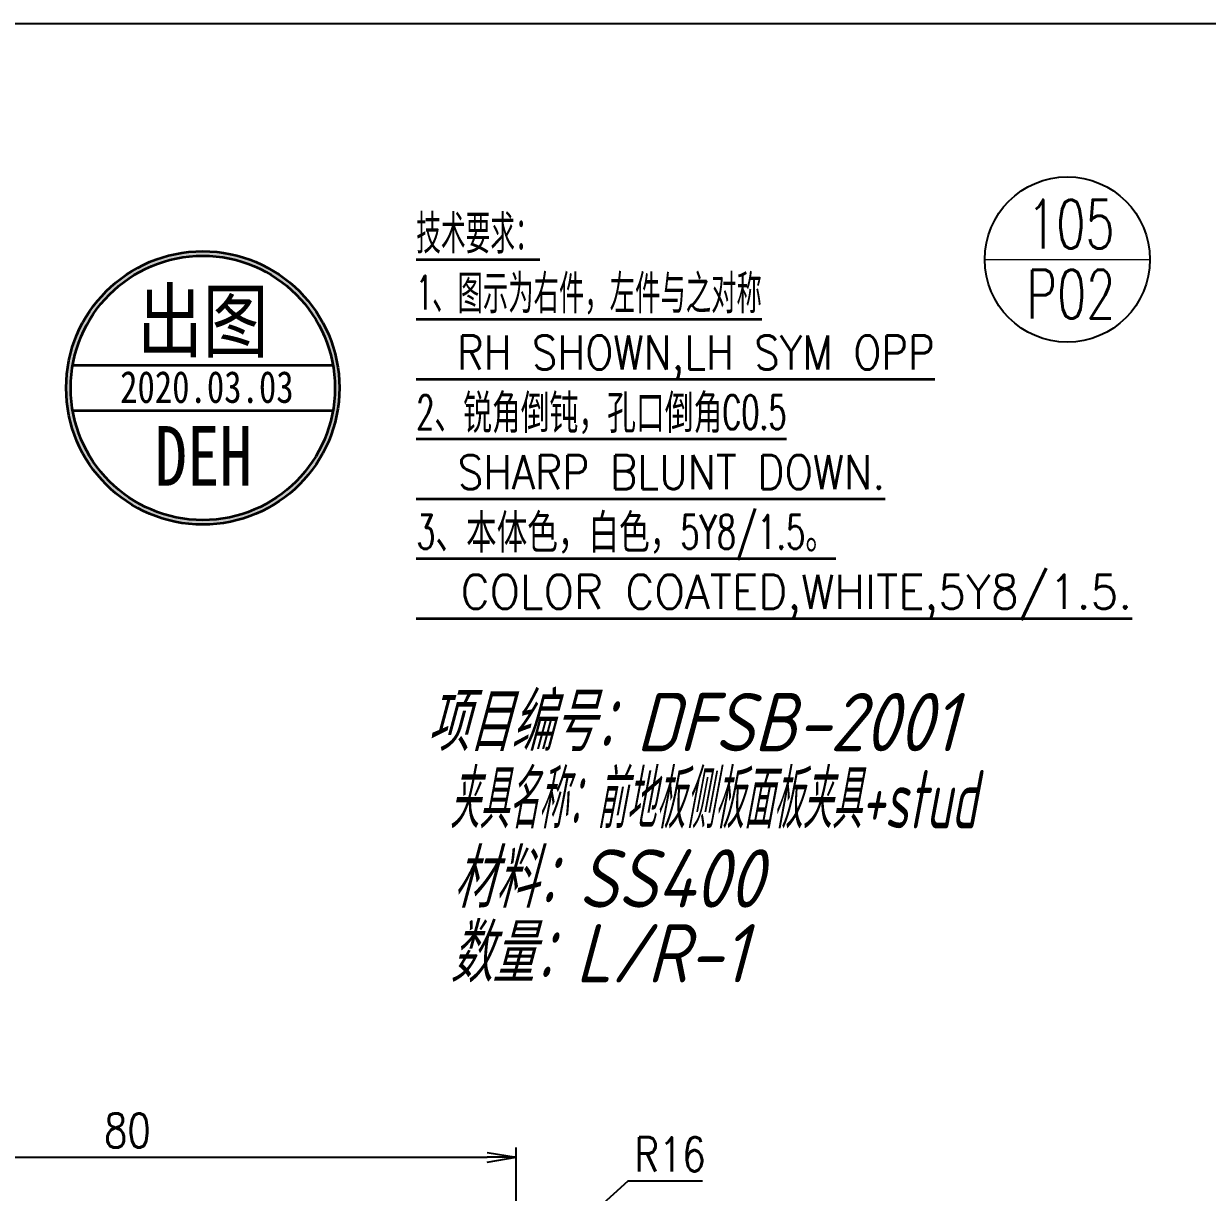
# Model space of a CAD drawing. Header units: millimetres. Extents: x 1333 to 104182, y -62616 to -5704.
# Drawn here: x 48598.8 to 48720.6, y -62452.5 to -62332.3 of the extents above; entities that cross this region are included whole.
import ezdxf
from ezdxf.enums import TextEntityAlignment as Align

# ---------------------------------------------------------------- set-up
doc = ezdxf.new("R2010")
doc.units = ezdxf.units.MM
doc.header["$LTSCALE"] = 0.5
doc.layers.add('08', color=1, linetype='Continuous')
doc.layers.add('11', color=3, linetype='Continuous')
for name, color, linetype, lineweight in [('TEXT', 1, 'Continuous', 35), ('材质&数量层', 1, 'Continuous', 9), ('标注线', 3, 'Continuous', 18)]:
    doc.layers.add(name, color=color, linetype=linetype, lineweight=lineweight)
doc.styles.add('GB', font='gbeitc.shx', dxfattribs={"bigfont": 'gbcbig.shx'})
doc.styles.add('KAI', font='simplex.shx', dxfattribs={"width": 0.8, "bigfont": 'extfont.shx'})
doc.styles.get("Standard").update_dxf_attribs({"font": 'simplex.shx'})
doc.styles.add('国标', font='simfang.ttf', dxfattribs={"width": 0.8})
doc.dimstyles.new('KAI', dxfattribs={"dimtxt": 3.5, "dimasz": 3, "dimexe": 1, "dimexo": 0, "dimgap": 1, "dimtad": 1, "dimtoh": 1, "dimdsep": 46, "dimtxsty": 'KAI', "dimblk1": 'OPEN', "dimblk2": 'OPEN', "dimsah": 1, "dimcen": 0, "dimclrd": 7, "dimclre": 7, "dimclrt": 140, "dimazin": 2, "dimtfac": 0.7, "dimtix": 1, "dimtmove": 0, "dimatfit": 3, "dimldrblk": 'OPEN', "dimfxl": 0, "dimtvp": 1, "dimtolj": 2, "dimarcsym": 0})

# ---------------------------------------------------------------- blocks, each defined once
blk = doc.blocks.new('_Open')
at = {"color": 0, "linetype": 'ByBlock', "lineweight": -2}
for p, q in [((-1, 0.167), (0, 0)), ((-1, -0.167), (0, 0)), ((0, 0), (-1, 0))]:
    blk.add_line(p, q, dxfattribs=at)
blk = doc.blocks.new('*D133')
at = {"layer": '08', "color": 7, "lineweight": -2, "transparency": 16777216}
for p, q in [((48569.47, -62460.12), (48569.47, -62447.88)), ((48649.47, -62478.05), (48649.47, -62447.88)), ((48572.47, -62448.88), (48646.47, -62448.88))]:
    blk.add_line(p, q, dxfattribs=at)
at = {"layer": 'Defpoints', "color": 0, "transparency": 16777216}
for p in [(48649.47, -62448.88), (48569.47, -62460.12), (48649.47, -62478.05)]:
    blk.add_point(p, dxfattribs=at)
at = {"layer": '08', "color": 7, "lineweight": -2, "transparency": 16777216, "xscale": 3, "yscale": 3, "zscale": 3, "rotation": 180}
blk.add_blockref('_Open', (48569.47, -62448.88), dxfattribs=at)
at = {"layer": '08', "color": 7, "lineweight": -2, "transparency": 16777216, "xscale": 3, "yscale": 3, "zscale": 3}
blk.add_blockref('_Open', (48649.47, -62448.88), dxfattribs=at)
at = {"layer": '08', "color": 140, "transparency": 16777216, "insert": (48609.47, -62446.13), "char_height": 3.5, "attachment_point": 5, "style": 'KAI'}
blk.add_mtext('\\A2;80', dxfattribs=at)
blk = doc.blocks.new('*D137')
at = {"layer": '08', "color": 7, "lineweight": -2, "transparency": 16777216}
for p, q in [((48660.97, -62451.33), (48647.58, -62463.39)), ((48668.63, -62451.33), (48660.97, -62451.33)), ((48633.47, -62476.12), (48645.36, -62465.4))]:
    blk.add_line(p, q, dxfattribs=at)
at = {"layer": 'Defpoints', "color": 0, "transparency": 16777216}
for p in [(48645.36, -62465.4), (48633.47, -62476.12)]:
    blk.add_point(p, dxfattribs=at)
at = {"layer": '08', "color": 7, "lineweight": -2, "transparency": 16777216, "xscale": 3, "yscale": 3, "zscale": 3, "rotation": 222.0354685166605}
blk.add_blockref('_Open', (48645.36, -62465.4), dxfattribs=at)
at = {"layer": '08', "color": 140, "transparency": 16777216, "insert": (48665.3, -62448.58), "char_height": 3.5, "attachment_point": 5, "style": 'KAI'}
blk.add_mtext('\\A2;R16', dxfattribs=at)
blk = doc.blocks.new('vfagdb')
h = blk.add_hatch(color=1)
h.paths.add_polyline_path([(111211.22, -38347.15, 1), (111183.1, -38347.15, 1)])
h.paths.add_polyline_path([(111210.75, -38347.15, 1), (111183.57, -38347.15, 1)], flags=16)
h.paths.add_polyline_path([(111190.3, -38358.72), (111204.11, -38358.72), (111204.11, -38349.7), (111190.3, -38349.7)], flags=8)
at = {"lineweight": 35}
for p, q in [((111183.77, -38344.8), (111210.55, -38344.8)), ((111183.77, -38349.49), (111210.55, -38349.49))]:
    blk.add_line(p, q, dxfattribs=at)
at = {"color": 1, "lineweight": 35}
for radius in [14.06, 13.59]:
    blk.add_circle((111197.16, -38347.15), radius, dxfattribs=at)
at = {"color": 4, "style": '国标', "width": 0.8}
blk.add_text('DEH', height=6.152, dxfattribs=at).set_placement((111197.21, -38357.22), align=Align.CENTER)
at = {"color": 3, "style": '国标', "width": 0.8}
blk.add_attdef('出图', text='', height=6.19, dxfattribs=at).set_placement((111197.16, -38340.26), align=Align.MIDDLE_CENTER)
at = {"color": 2, "style": '国标', "width": 0.8}
blk.add_attdef('2019.12.25', text='', height=3.28, dxfattribs=at).set_placement((111197.58, -38347.05), align=Align.MIDDLE_CENTER)
blk = doc.blocks.new('4545')
at = {"layer": '标注线'}
blk.add_blockref('vfagdb', (192.73, 219.99), dxfattribs=at).add_auto_attribs({'2019.12.25': '2020.03.03', '出图': '出图'})

msp = doc.modelspace()

# ---------------------------------------------------------------- linework, layer by layer
at = {"color": 7, "lineweight": 35, "ltscale": 0.31754}
msp.add_line((48639.187, -62356.536), (48651.888, -62356.536), dxfattribs=at)
at = {"color": 7, "lineweight": 35}
for p, q in [((48639.187, -62362.69), (48674.751, -62362.69)), ((48639.187, -62368.843), (48692.534, -62368.843)), ((48639.187, -62374.996), (48677.292, -62374.996)), ((48639.187, -62381.149), (48687.453, -62381.149)), ((48639.187, -62387.303), (48682.372, -62387.303)), ((48639.187, -62393.456), (48712.856, -62393.456))]:
    msp.add_line(p, q, dxfattribs=at)
at = {"layer": '08', "color": 3}
msp.add_line((48723.32, -62332.279), (48440.037, -62332.279), dxfattribs=at)
msp.add_circle((48706.187, -62356.536), 8.5, dxfattribs=at)
at = {"layer": '11', "lineweight": 9}
msp.add_line((48697.687, -62356.536), (48714.687, -62356.536), dxfattribs=at)

# ---------------------------------------------------------------- block references
at = {"layer": '标注线'}
msp.add_blockref('4545', (-62772.669, -24242.585), dxfattribs=at)

# ---------------------------------------------------------------- texts
at = {"color": 7, "lineweight": 13}
for s, width, p, p2 in [('技术要求：', 0.918189, (48639.187, -62355.536), (48651.888, -62355.536)), ('1、图示为右件，左件与之对称', 0.878136, (48639.187, -62361.69), (48674.751, -62361.69)), ('  RH SHOWN,LH SYM OPP', 0.765743, (48639.187, -62367.843), (48692.534, -62367.843)), ('2、锐角倒钝，孔口倒角C0.5', 0.862751, (48639.187, -62373.996), (48677.292, -62373.996)), ('  SHARP BLUNT DOWN.', 0.776399, (48639.187, -62380.149), (48687.453, -62380.149)), ('3、本体色，白色，5Y8/1.5。', 0.855158, (48639.187, -62386.303), (48682.372, -62386.303)), ('  COLOR COATED,WHITE,5Y8/1.5.', 0.843542, (48639.187, -62392.456), (48712.856, -62392.456))]:
    msp.add_text(s, height=3.5, dxfattribs=dict(at, width=width)).set_placement(p, p2, align=Align.FIT)
at = {"layer": 'TEXT', "linetype": 'Continuous', "lineweight": 9, "width": 0.7}
for s, p in [('105', (48706.549, -62355.389)), ('P02', (48706.549, -62362.596))]:
    msp.add_text(s, height=5, dxfattribs=at).set_placement(p, align=Align.CENTER)
at = {"layer": '材质&数量层', "style": 'GB'}
for s, p in [('项目编号：DFSB-2001', (48667.51, -62403.786)), ('材料：SS400', (48658.85, -62419.889)), ('数量：L/R-1', (48657.903, -62427.592))]:
    msp.add_text(s, height=6, dxfattribs=at).set_placement(p, align=Align.MIDDLE)
at = {"layer": '材质&数量层', "style": 'GB', "width": 0.7}
msp.add_text('夹具名称：前地板侧板面板夹具+stud', height=6, dxfattribs=at).set_placement((48669.735, -62411.727), align=Align.MIDDLE)

# ---------------------------------------------------------------- dimensions: what is measured, and where the dimension line sits
at = {"layer": '08', "color": 3}
dim = msp.add_linear_dim(base=(48649.472, -62448.885), p1=(48569.472, -62460.117), p2=(48649.472, -62478.049), dimstyle='KAI', dxfattribs=at)
dim.commit()
dim.dimension.update_dxf_attribs({"geometry": '*D133', "text_midpoint": (48609.472, -62446.135)})
dim = msp.add_radius_dim(center=(48633.472, -62476.117), mpoint=(48645.356, -62465.404), dimstyle='KAI', dxfattribs=at)
dim.commit()
dim.dimension.update_dxf_attribs({"geometry": '*D137', "text_midpoint": (48665.299, -62451.331), "dimtype": 164})

doc.saveas('drawing.dxf')
